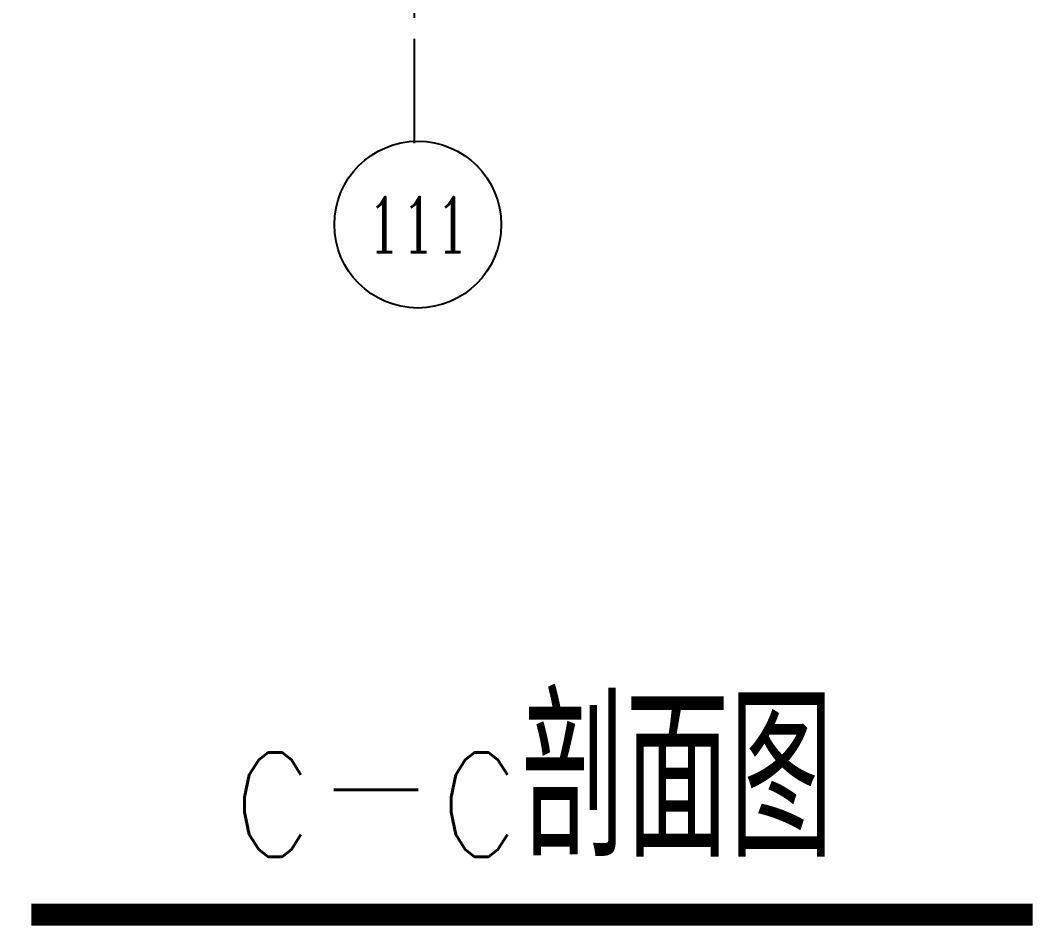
# Model space of a CAD drawing. Extents: x 220580 to 2027826, y -309201 to 71987.
# Drawn here: x 322030 to 326936, y -201650 to -197311 of the extents above; entities that cross this region are included whole.
import ezdxf
from ezdxf.enums import TextEntityAlignment as Align

# ---------------------------------------------------------------- set-up
doc = ezdxf.new("R2010")
doc.units = 0
doc.linetypes.add('CENTER', pattern=[2, 1.25, -0.25, 0.25, -0.25])
for name, color, linetype in [('1 轴线 辅助线', 1, 'CENTER'), ('20剖面图$0$A-AXIS-D', 1, 'Continuous'), ('3索引', 3, 'Continuous'), ('PUB_TEXT', 7, 'Continuous')]:
    doc.layers.add(name, color=color, linetype=linetype)
doc.styles.add('_TCH_AXIS', font='COMPLEX', dxfattribs={"bigfont": 'GBCBIG'})
doc.styles.add('卓越符号', font='ROMANS.shx', dxfattribs={"width": 0.7, "bigfont": 'CHINESE.shx'})

# ---------------------------------------------------------------- blocks, each defined once
blk = doc.blocks.new('*U518')
at = {"const_width": 0.7}
blk.add_lwpolyline([(-16.004, 0), (16.004, 0)], dxfattribs=at)
at = {"color": 0, "style": '卓越符号', "width": 0.7, "flags": 8}
blk.add_attdef('图名', text='', height=5, dxfattribs=at).set_placement((0, 1.847), align=Align.CENTER)
blk.add_attdef('比例', (18.804, 1.847), '', height=4, dxfattribs=at)

msp = doc.modelspace()

# ---------------------------------------------------------------- linework, layer by layer
at = {"layer": '1 轴线 辅助线', "ltscale": 400}
msp.add_line((323920.4, -197898.5), (323920.4, -190846.2), dxfattribs=at)
at = {"layer": '20剖面图$0$A-AXIS-D', "color": 3}
msp.add_circle((323935.5, -198289.4), 400, dxfattribs=at)

# ---------------------------------------------------------------- block references
at = {"layer": '3索引', "color": 7}
ref = msp.add_blockref('*U518', (324483.1, -201597.7), dxfattribs=dict(at, xscale=150, yscale=150, zscale=150))
ref.add_attrib('图名', 'c-c剖面图', dxfattribs={"layer": '0', "color": 0, "height": 750, "style": '卓越符号', "width": 0.7}).set_placement((324483.1, -201320.6), align=Align.CENTER)

# ---------------------------------------------------------------- texts
at = {"layer": 'PUB_TEXT', "style": '_TCH_AXIS'}
msp.add_text('111', height=265.5, dxfattribs=at).set_placement((323689, -198422.1), (324182, -198422.1), align=Align.FIT)

doc.saveas('drawing.dxf')
